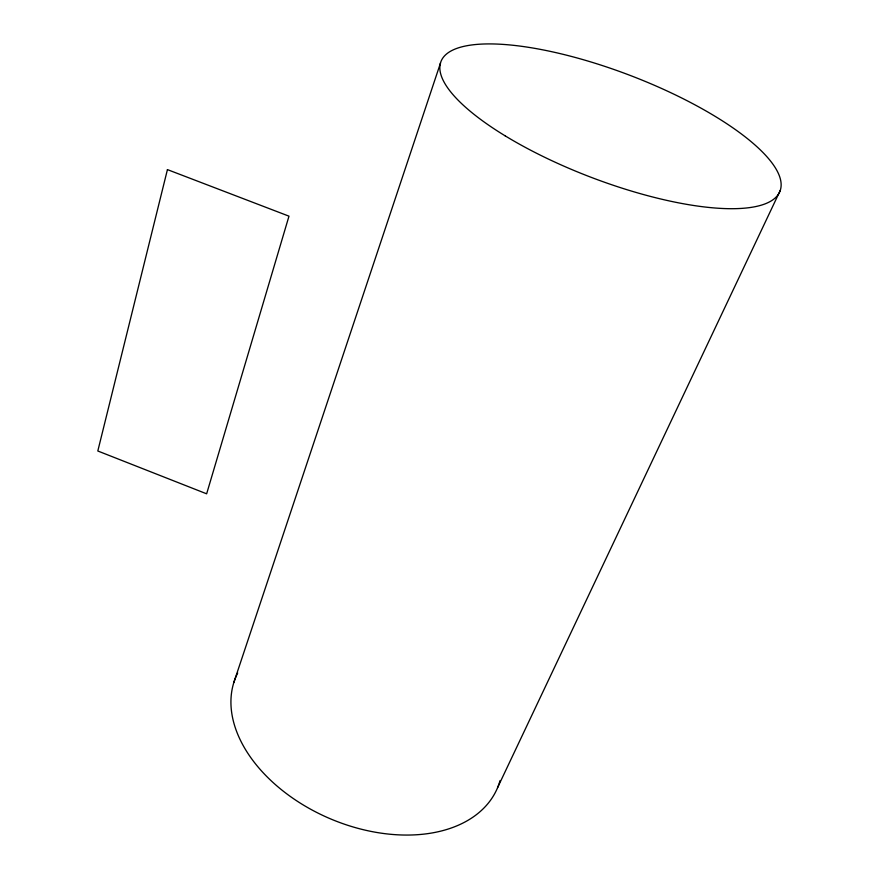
<?xml version="1.0" encoding="UTF-8"?>
<svg xmlns="http://www.w3.org/2000/svg" width="879" height="879" viewBox="0 0 879 879"><rect width="100%" height="100%" fill="white"/><g stroke="black" fill="none" stroke-linecap="round" stroke-linejoin="round"><path stroke-width="1.32" d="M233.836 682.5L440.522 62.969M497.635 787.54L780.244 190.468M500.052 780.574A142.09 93.767 23.1 0 1 332.669 819.766A142.09 93.767 23.1 0 1 237.693 672.984M167.428 169.614L97.811 450.993L206.642 493.811L288.982 216.168L167.428 169.614M505.117 135.816A181.459 54.553 20.9 0 0 779.475 192.314A181.459 54.553 20.9 0 0 546.98 50.685A181.459 54.553 20.9 0 0 505.117 135.816"/></g></svg>
